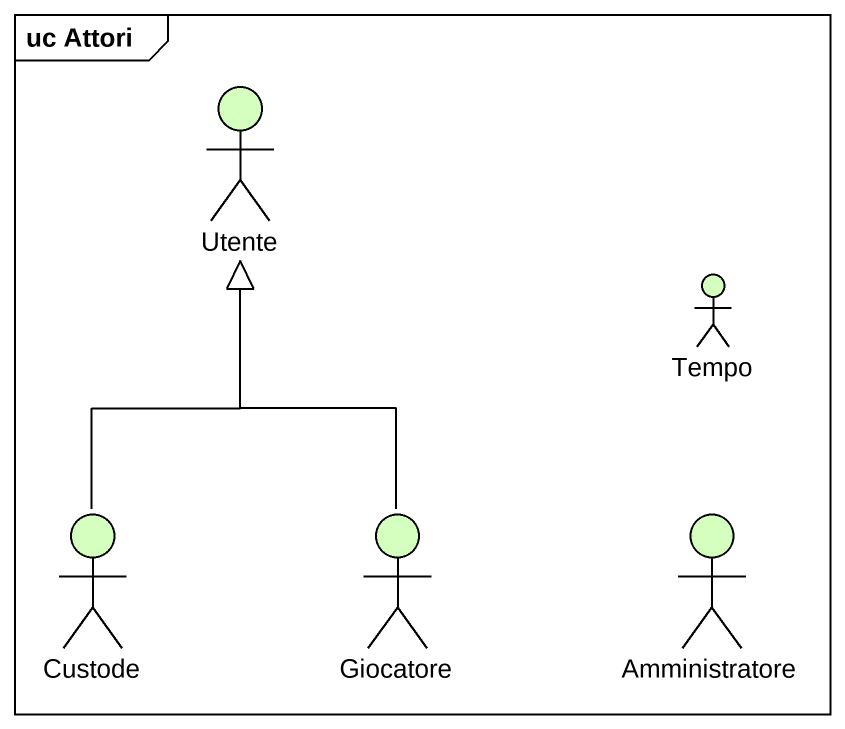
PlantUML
@startuml
mainframe uc Attori
actor Utente #D4FFBF
actor Tempo #D4FFBF
actor Custode #D4FFBF
actor Giocatore #D4FFBF
actor Amministratore #D4FFBF
Custode -up-|> Utente
Giocatore -up-|> Utente
@enduml
